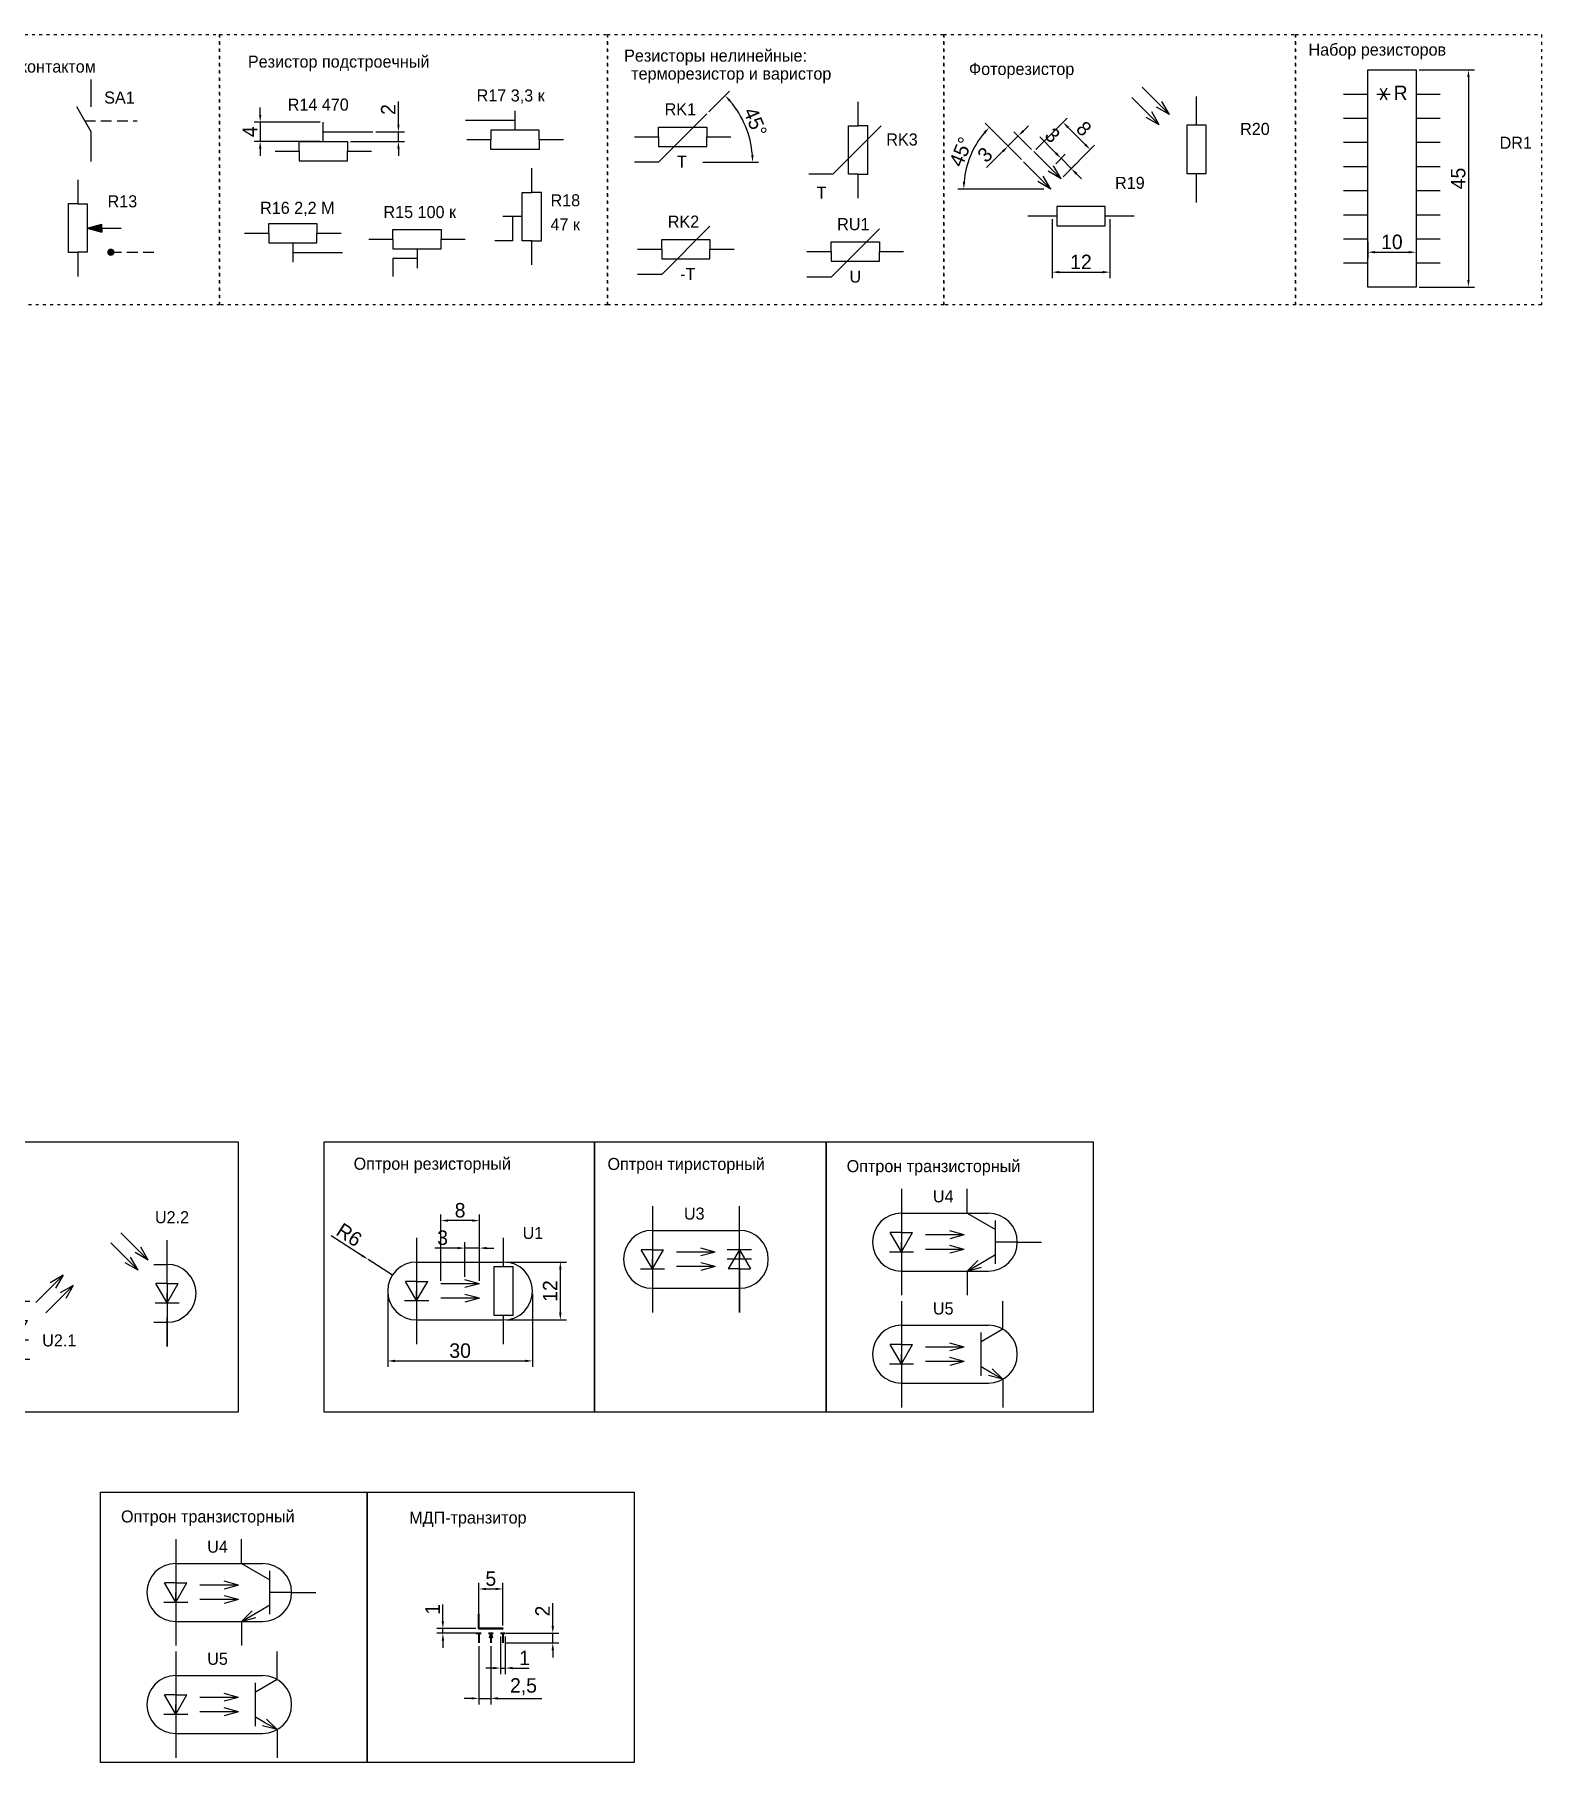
# Model space of a CAD drawing. Header units: millimetres. Extents: x 52 to 1332, y -528 to 1037.
# Drawn here: x 523.3 to 835.5, y 592.9 to 950.9 of the extents above; entities that cross this region are included whole.
import ezdxf
from ezdxf.enums import TextEntityAlignment as Align

# ---------------------------------------------------------------- set-up
doc = ezdxf.new("R2010")
doc.units = ezdxf.units.MM
doc.linetypes.add('ACAD_ISO03W100', pattern=[30, 12, -18])
doc.linetypes.add('HIDDEN2', pattern=[4.7625, 3.175, -1.5875])
doc.styles.get("Standard").update_dxf_attribs({"font": 'standarteskd.shx', "height": 3})
doc.dimstyles.new('ISO-25', dxfattribs={"dimtxt": 2, "dimasz": 1.5, "dimexe": 1.25, "dimexo": 0.625, "dimtad": 1, "dimtxsty": 'Standard', "dimcen": 2.5, "dimadec": 0, "dimazin": 0, "dimtfac": 1, "dimtmove": 0, "dimatfit": 3, "dimfxl": 1, "dimarcsym": 0})

# ---------------------------------------------------------------- blocks, each defined once
blk = doc.blocks.new('*D6')
at = {"color": 0, "linetype": 'Continuous', "lineweight": -2, "transparency": 16777216}
for p, q in [((570.04, 934.26), (570.04, 935.76)), ((582.49, 932.76), (568.79, 932.76)), ((570.04, 932.76), (570.04, 928.76)), ((582.49, 928.76), (568.79, 928.76)), ((570.04, 927.26), (570.04, 925.76))]:
    blk.add_line(p, q, dxfattribs=at)
at = {"color": 0, "linetype": 'Continuous', "lineweight": -3, "transparency": 16777216}
for points in [[(569.79, 934.26), (570.29, 934.26), (570.04, 932.76)], [(569.79, 927.26), (570.29, 927.26), (570.04, 928.76)]]:
    blk.add_solid(points, dxfattribs=at)
at = {"layer": 'Defpoints', "color": 0, "linetype": 'Continuous', "lineweight": -3, "transparency": 16777216}
for p in [(583.11, 932.76), (570.04, 928.76), (583.11, 928.76)]:
    blk.add_point(p, dxfattribs=at)
at = {"color": 0, "linetype": 'Continuous', "transparency": 16777216, "insert": (567.91, 930.76), "char_height": 3, "attachment_point": 5, "rotation": 90}
blk.add_mtext('4', dxfattribs=at)
blk = doc.blocks.new('*D7')
at = {"color": 0, "linetype": 'Continuous', "lineweight": -2, "transparency": 16777216}
for p, q in [((598.67, 932.26), (598.67, 937.01)), ((593.99, 930.76), (599.92, 930.76)), ((598.67, 928.76), (598.67, 930.76)), ((588.74, 928.76), (599.92, 928.76)), ((598.67, 927.26), (598.67, 925.76))]:
    blk.add_line(p, q, dxfattribs=at)
at = {"color": 0, "linetype": 'Continuous', "lineweight": -3, "transparency": 16777216}
for points in [[(598.42, 932.26), (598.92, 932.26), (598.67, 930.76)], [(598.42, 927.26), (598.92, 927.26), (598.67, 928.76)]]:
    blk.add_solid(points, dxfattribs=at)
at = {"layer": 'Defpoints', "color": 0, "linetype": 'Continuous', "lineweight": -3, "transparency": 16777216}
for p in [(593.37, 930.76), (598.67, 930.76), (588.11, 928.76)]:
    blk.add_point(p, dxfattribs=at)
at = {"color": 0, "linetype": 'Continuous', "transparency": 16777216, "insert": (596.55, 935.38), "char_height": 3, "attachment_point": 5, "rotation": 90}
blk.add_mtext('2', dxfattribs=at)
blk = doc.blocks.new('rezistor')
for p, q in [((51.9, 169.84), (51.9, 171.84)), ((51.9, 171.84), (61.9, 171.84)), ((61.9, 171.84), (61.9, 169.84)), ((46.9, 169.84), (51.9, 169.84)), ((51.9, 169.84), (51.9, 167.84)), ((61.9, 169.84), (66.9, 169.84)), ((61.9, 167.84), (61.9, 169.84)), ((51.9, 167.84), (61.9, 167.84))]:
    blk.add_line(p, q)
blk = doc.blocks.new('rezistor podstroechnyj')
at = {"linetype": 'Continuous'}
for p, q in [((587.96, 785.58), (587.96, 787.58)), ((587.96, 785.58), (598.22, 785.58)), ((587.96, 783.58), (587.96, 785.58))]:
    blk.add_line(p, q, dxfattribs=at)
blk.add_blockref('rezistor', (531.06, 611.74))
blk = doc.blocks.new('Strelka')
h = blk.add_hatch(color=256)
h.paths.add_polyline_path([(233.47, 172.7), (234.27, 175.7), (233.47, 175.7)])
h.paths.add_polyline_path([(233.47, 175.7), (232.66, 175.7), (233.47, 172.7)])
for p, q in [((233.47, 175.7), (233.47, 179.7)), ((233.47, 175.7), (232.66, 175.7)), ((233.47, 172.7), (232.66, 175.7)), ((233.47, 175.7), (234.27, 175.7)), ((233.47, 172.7), (233.47, 175.7)), ((233.47, 172.7), (234.27, 175.7))]:
    blk.add_line(p, q)
blk = doc.blocks.new('rez per s zam kontaktom 3')
at = {"linetype": 'Continuous'}
for p, q in [((546.62, 790.73), (546.62, 796.4)), ((546.62, 785.54), (543.62, 790.73)), ((546.62, 779.43), (546.62, 785.54))]:
    blk.add_line(p, q, dxfattribs=at)
at = {"linetype": 'HIDDEN2', "ltscale": 0.7}
for p, q in [((545.3, 787.83), (556.13, 787.83)), ((550.7, 760.63), (560.54, 760.63))]:
    blk.add_line(p, q, dxfattribs=at)
at = {"linetype": 'Continuous', "const_width": 0.75}
blk.add_lwpolyline([(550.32, 760.63, 1), (551.07, 760.63, 1)], format="xyb", close=True, dxfattribs=at)
at = {"rotation": 270}
for name, p in [('rezistor', (373.98, 822.53)), ('Strelka', (373.12, 999.09))]:
    blk.add_blockref(name, p, dxfattribs=at)
blk = doc.blocks.new('rezistor podstroechnyj 2')
at = {"linetype": 'Continuous'}
for p, q in [((602.38, 759.33), (602.38, 755.62)), ((607.38, 759.33), (602.38, 759.33)), ((607.38, 761.33), (607.38, 759.33)), ((607.38, 759.33), (607.38, 757.33))]:
    blk.add_line(p, q, dxfattribs=at)
blk.add_blockref('rezistor', (550.48, 593.49))
at = {"xscale": -1, "rotation": 180}
blk.add_blockref('rezistor', (550.48, 933.17), dxfattribs=at)
blk = doc.blocks.new('терморезистор')
at = {"linetype": 'Continuous'}
for q in [(94.98, 732.29), (79.98, 722.29)]:
    blk.add_line((84.98, 722.29), q, dxfattribs=at)
blk.add_blockref('rezistor', (33.08, 557.71))
blk = doc.blocks.new('termorezistor')
at = {"linetype": 'Continuous'}
for q in [(168.64, 727.18), (153.69, 717.18)]:
    blk.add_line((158.64, 717.18), q, dxfattribs=at)
at = {"extrusion": (0, 0, -1), "zscale": -1, "rotation": 90}
blk.add_blockref('rezistor', (5.95, 665.28), dxfattribs=at)
blk = doc.blocks.new('*D100')
at = {"color": 0, "linetype": 'Continuous', "lineweight": -2, "transparency": 16777216}
for p, q in [((734.07, 912.63), (734.07, 900.43)), ((746.07, 912.63), (746.07, 900.43)), ((735.57, 901.68), (744.57, 901.68))]:
    blk.add_line(p, q, dxfattribs=at)
at = {"color": 0, "linetype": 'Continuous', "lineweight": -3, "transparency": 16777216}
for points in [[(735.57, 901.93), (735.57, 901.43), (734.07, 901.68)], [(744.57, 901.93), (744.57, 901.43), (746.07, 901.68)]]:
    blk.add_solid(points, dxfattribs=at)
at = {"layer": 'Defpoints', "color": 0, "linetype": 'Continuous', "lineweight": -3, "transparency": 16777216}
for p in [(734.07, 913.26), (746.07, 913.26), (746.07, 901.68)]:
    blk.add_point(p, dxfattribs=at)
at = {"color": 0, "linetype": 'Continuous', "transparency": 16777216, "insert": (740.07, 903.8), "char_height": 3, "attachment_point": 5}
blk.add_mtext('12', dxfattribs=at)
blk = doc.blocks.new('*D101')
at = {"color": 0, "linetype": 'Continuous', "lineweight": -2, "transparency": 16777216}
for p, q in [((729.84, 927.12), (726.19, 930.77)), ((728.13, 930.95), (729.2, 932.01)), ((727.72, 925), (724.07, 928.65)), ((727.07, 929.89), (724.95, 927.77)), ((723.89, 926.71), (720.53, 923.35))]:
    blk.add_line(p, q, dxfattribs=at)
at = {"color": 0, "linetype": 'Continuous', "lineweight": -3, "transparency": 16777216}
for points in [[(727.96, 931.12), (728.31, 930.77), (727.07, 929.89)], [(723.72, 926.88), (724.07, 926.53), (724.95, 927.77)]]:
    blk.add_solid(points, dxfattribs=at)
at = {"layer": 'Defpoints', "color": 0, "linetype": 'Continuous', "lineweight": -3, "transparency": 16777216}
for p in [(724.95, 927.77), (728.16, 924.55), (730.29, 926.68)]:
    blk.add_point(p, dxfattribs=at)
at = {"color": 0, "linetype": 'Continuous', "transparency": 16777216, "insert": (720.18, 926), "char_height": 3, "attachment_point": 5, "rotation": 45}
blk.add_mtext('3', dxfattribs=at)
blk = doc.blocks.new('*D102')
at = {"color": 0, "linetype": 'Continuous', "lineweight": -2, "transparency": 16777216}
for p, q in [((734.88, 926.32), (731.52, 929.68)), ((734.83, 924.15), (736.82, 926.14)), ((738.06, 923.14), (735.94, 925.26)), ((736.38, 921.46), (738.94, 924.02)), ((739.12, 922.08), (740.18, 921.02))]:
    blk.add_line(p, q, dxfattribs=at)
at = {"color": 0, "linetype": 'Continuous', "lineweight": -3, "transparency": 16777216}
for points in [[(735.06, 926.5), (734.7, 926.14), (735.94, 925.26)], [(739.3, 922.25), (738.94, 921.9), (738.06, 923.14)]]:
    blk.add_solid(points, dxfattribs=at)
at = {"layer": 'Defpoints', "color": 0, "linetype": 'Continuous', "lineweight": -3, "transparency": 16777216}
for p in [(734.39, 923.71), (735.94, 925.26), (735.94, 921.02)]:
    blk.add_point(p, dxfattribs=at)
at = {"color": 0, "linetype": 'Continuous', "transparency": 16777216, "insert": (734.17, 930.03), "char_height": 3, "attachment_point": 5, "rotation": 315}
blk.add_mtext('3', dxfattribs=at)
blk = doc.blocks.new('*D103')
at = {"color": 0, "linetype": 'Continuous', "lineweight": -2, "transparency": 16777216}
for p, q in [((730.73, 927.12), (737.22, 933.61)), ((740.93, 928.13), (737.4, 931.67)), ((736.38, 921.46), (742.88, 927.96))]:
    blk.add_line(p, q, dxfattribs=at)
at = {"color": 0, "linetype": 'Continuous', "lineweight": -3, "transparency": 16777216}
for points in [[(737.57, 931.84), (737.22, 931.49), (736.34, 932.73)], [(741.11, 928.31), (740.76, 927.96), (741.99, 927.07)]]:
    blk.add_solid(points, dxfattribs=at)
at = {"layer": 'Defpoints', "color": 0, "linetype": 'Continuous', "lineweight": -3, "transparency": 16777216}
for p in [(736.34, 932.73), (730.29, 926.68), (735.94, 921.02)]:
    blk.add_point(p, dxfattribs=at)
at = {"color": 0, "linetype": 'Continuous', "transparency": 16777216, "insert": (740.67, 931.4), "char_height": 3, "attachment_point": 5, "rotation": 315}
blk.add_mtext('8', dxfattribs=at)
blk = doc.blocks.new('*D104')
at = {"color": 0, "linetype": 'Continuous', "lineweight": -2, "transparency": 16777216}
for p, q in [((727.72, 925), (720.19, 932.53)), ((732.35, 918.9), (714.54, 918.9))]:
    blk.add_line(p, q, dxfattribs=at)
blk.add_arc((733.82, 918.9), 18.03, 139.7685, 175.2315, dxfattribs=at)
at = {"color": 0, "linetype": 'Continuous', "lineweight": -3, "transparency": 16777216}
for points in [[(719.87, 930.71), (720.24, 930.37), (721.07, 931.65)], [(716.1, 920.39), (715.6, 920.41), (715.79, 918.9)]]:
    blk.add_solid(points, dxfattribs=at)
at = {"layer": 'Defpoints', "color": 0, "linetype": 'Continuous', "lineweight": -3, "transparency": 16777216}
for p in [(718.21, 927.91), (728.16, 924.55), (732.97, 918.9), (733.82, 918.9), (733.82, 918.9)]:
    blk.add_point(p, dxfattribs=at)
at = {"color": 0, "linetype": 'Continuous', "transparency": 16777216, "insert": (715.2, 926.61), "char_height": 3, "attachment_point": 5, "rotation": 67.5}
blk.add_mtext('45°', dxfattribs=at)
blk = doc.blocks.new('op')
at = {"linetype": 'Continuous'}
for p, q in [((534.86, 615.84), (534.86, 606.84)), ((552.86, 609.84), (552.86, 615.84)), ((534.86, 610.84), (552.86, 610.84)), ((550.86, 609.84), (550.86, 599.84)), ((554.86, 609.84), (550.86, 609.84)), ((554.86, 604.84), (554.86, 609.84)), ((534.86, 602.84), (532.55, 606.84)), ((534.86, 606.84), (532.55, 606.84)), ((534.86, 606.84), (534.86, 602.84)), ((534.86, 602.84), (537.17, 606.84)), ((534.86, 606.84), (537.17, 606.84)), ((547.86, 606.34), (539.86, 606.34)), ((547.86, 606.34), (544.86, 607.14)), ((547.86, 606.34), (544.86, 605.53)), ((532.36, 602.84), (534.86, 602.84)), ((534.86, 602.84), (534.86, 604.84)), ((534.86, 602.84), (534.86, 593.84)), ((534.86, 602.84), (537.36, 602.84)), ((547.86, 603.34), (539.86, 603.34)), ((547.86, 603.34), (544.86, 604.14)), ((547.86, 603.34), (544.86, 602.53)), ((554.86, 599.84), (554.86, 604.84)), ((534.86, 598.84), (552.86, 598.84)), ((550.86, 599.84), (554.86, 599.84)), ((552.86, 593.84), (552.86, 599.84))]:
    blk.add_line(p, q, dxfattribs=at)
for centre, start, end in [((534.86, 604.84), 90, 270), ((552.86, 604.84), 270, 90)]:
    blk.add_arc(centre, 6, start, end, dxfattribs=at)
blk = doc.blocks.new('*D114')
at = {"color": 0, "linetype": 'Continuous', "lineweight": -2, "transparency": 16777216}
for p, q in [((584.75, 702.1), (591.13, 697.96)), ((597.42, 693.87), (592.39, 697.14))]:
    blk.add_line(p, q, dxfattribs=at)
at = {"color": 0, "linetype": 'Continuous', "lineweight": -3, "transparency": 16777216}
blk.add_solid([(591.26, 698.17), (590.99, 697.75), (592.39, 697.14)], dxfattribs=at)
at = {"layer": 'Defpoints', "color": 0, "linetype": 'Continuous', "lineweight": -3, "transparency": 16777216}
for p in [(592.39, 697.14), (597.42, 693.87)]:
    blk.add_point(p, dxfattribs=at)
at = {"color": 0, "linetype": 'Continuous', "transparency": 16777216, "insert": (588.47, 702.22), "char_height": 3, "attachment_point": 5, "rotation": 326.984}
blk.add_mtext('R6', dxfattribs=at)
blk = doc.blocks.new('*D115')
at = {"color": 0, "linetype": 'Continuous', "lineweight": -2, "transparency": 16777216}
for p, q in [((621.07, 696.6), (633.46, 696.6)), ((632.21, 695.1), (632.21, 686.1)), ((621.07, 684.6), (633.46, 684.6))]:
    blk.add_line(p, q, dxfattribs=at)
at = {"color": 0, "linetype": 'Continuous', "lineweight": -3, "transparency": 16777216}
for points in [[(631.96, 695.1), (632.46, 695.1), (632.21, 696.6)], [(631.96, 686.1), (632.46, 686.1), (632.21, 684.6)]]:
    blk.add_solid(points, dxfattribs=at)
at = {"layer": 'Defpoints', "color": 0, "linetype": 'Continuous', "lineweight": -3, "transparency": 16777216}
for p in [(620.45, 696.6), (620.45, 684.6), (632.21, 684.6)]:
    blk.add_point(p, dxfattribs=at)
at = {"color": 0, "linetype": 'Continuous', "transparency": 16777216, "insert": (630.09, 690.6), "char_height": 3, "attachment_point": 5, "rotation": 90}
blk.add_mtext('12', dxfattribs=at)
blk = doc.blocks.new('*D116')
at = {"color": 0, "linetype": 'Continuous', "lineweight": -2, "transparency": 16777216}
for p, q in [((596.45, 689.98), (596.45, 674.86)), ((626.45, 689.98), (626.45, 674.86)), ((597.95, 676.11), (624.95, 676.11))]:
    blk.add_line(p, q, dxfattribs=at)
at = {"color": 0, "linetype": 'Continuous', "lineweight": -3, "transparency": 16777216}
for points in [[(597.95, 676.36), (597.95, 675.86), (596.45, 676.11)], [(624.95, 676.36), (624.95, 675.86), (626.45, 676.11)]]:
    blk.add_solid(points, dxfattribs=at)
at = {"layer": 'Defpoints', "color": 0, "linetype": 'Continuous', "lineweight": -3, "transparency": 16777216}
for p in [(596.45, 690.6), (626.45, 690.6), (626.45, 676.11)]:
    blk.add_point(p, dxfattribs=at)
at = {"color": 0, "linetype": 'Continuous', "transparency": 16777216, "insert": (611.45, 678.23), "char_height": 3, "attachment_point": 5}
blk.add_mtext('30', dxfattribs=at)
blk = doc.blocks.new('*D117')
at = {"color": 0, "linetype": 'Continuous', "lineweight": -2, "transparency": 16777216}
for p, q in [((610.95, 699.49), (606.2, 699.49)), ((612.45, 693.53), (612.45, 700.74)), ((615.45, 699.49), (612.45, 699.49)), ((615.45, 692.73), (615.45, 700.74)), ((616.95, 699.49), (618.45, 699.49))]:
    blk.add_line(p, q, dxfattribs=at)
at = {"color": 0, "linetype": 'Continuous', "lineweight": -3, "transparency": 16777216}
for points in [[(610.95, 699.74), (610.95, 699.24), (612.45, 699.49)], [(616.95, 699.74), (616.95, 699.24), (615.45, 699.49)]]:
    blk.add_solid(points, dxfattribs=at)
at = {"layer": 'Defpoints', "color": 0, "linetype": 'Continuous', "lineweight": -3, "transparency": 16777216}
for p in [(612.45, 699.49), (612.45, 692.9), (615.45, 692.1)]:
    blk.add_point(p, dxfattribs=at)
at = {"color": 0, "linetype": 'Continuous', "transparency": 16777216, "insert": (607.82, 701.62), "char_height": 3, "attachment_point": 5}
blk.add_mtext('3', dxfattribs=at)
blk = doc.blocks.new('*D118')
at = {"color": 0, "linetype": 'Continuous', "lineweight": -2, "transparency": 16777216}
for p, q in [((607.45, 692.73), (607.45, 706.44)), ((615.45, 692.73), (615.45, 706.44)), ((613.95, 705.19), (608.95, 705.19))]:
    blk.add_line(p, q, dxfattribs=at)
at = {"color": 0, "linetype": 'Continuous', "lineweight": -3, "transparency": 16777216}
for points in [[(608.95, 705.44), (608.95, 704.94), (607.45, 705.19)], [(613.95, 705.44), (613.95, 704.94), (615.45, 705.19)]]:
    blk.add_solid(points, dxfattribs=at)
at = {"layer": 'Defpoints', "color": 0, "linetype": 'Continuous', "lineweight": -3, "transparency": 16777216}
for p in [(607.45, 705.19), (607.45, 692.1), (615.45, 692.1)]:
    blk.add_point(p, dxfattribs=at)
at = {"color": 0, "linetype": 'Continuous', "transparency": 16777216, "insert": (611.45, 707.31), "char_height": 3, "attachment_point": 5}
blk.add_mtext('8', dxfattribs=at)
blk = doc.blocks.new('U2.1')
at = {"linetype": 'Continuous'}
for p, q in [((626.03, 611.15), (620.37, 616.81)), ((628.15, 613.27), (622.49, 618.93)), ((628.15, 613.27), (626.6, 615.96)), ((632.05, 608.37), (632.05, 617.37)), ((626.03, 611.15), (623.34, 612.7)), ((626.03, 611.15), (624.48, 613.84)), ((628.15, 613.27), (625.46, 614.82)), ((629.28, 612.37), (632.05, 612.37)), ((632.05, 604.37), (629.74, 608.37)), ((632.05, 608.37), (629.74, 608.37)), ((632.05, 604.37), (634.36, 608.37)), ((632.05, 608.37), (632.05, 604.37)), ((632.05, 608.37), (634.36, 608.37)), ((632.05, 604.37), (632.05, 606.37)), ((629.55, 604.37), (632.05, 604.37)), ((632.05, 604.37), (634.55, 604.37)), ((632.05, 604.37), (632.05, 595.37)), ((629.28, 600.37), (632.05, 600.37)), ((632.05, 595.37), (632.05, 601.37))]:
    blk.add_line(p, q, dxfattribs=at)
blk.add_arc((632.05, 606.37), 6, 270, 90, dxfattribs=at)
blk = doc.blocks.new('U2.2')
at = {"linetype": 'Continuous'}
for p, q in [((600.83, 609.74), (600.83, 600.74)), ((610.5, 610.12), (604.84, 604.46)), ((610.5, 610.12), (607.81, 608.57)), ((610.5, 610.12), (608.94, 607.43)), ((612.62, 608), (606.96, 602.34)), ((612.62, 608), (609.93, 606.45)), ((612.62, 608), (611.06, 605.31)), ((600.83, 604.74), (603.61, 604.74)), ((600.83, 600.74), (598.53, 600.74)), ((600.83, 596.74), (598.53, 600.74)), ((600.83, 600.74), (603.14, 600.74)), ((600.83, 596.74), (603.14, 600.74)), ((600.83, 600.74), (600.83, 596.74)), ((600.83, 596.74), (600.83, 598.74)), ((598.33, 596.74), (600.83, 596.74)), ((600.83, 596.74), (600.83, 587.74)), ((600.83, 596.74), (603.33, 596.74)), ((600.83, 592.74), (603.61, 592.74))]:
    blk.add_line(p, q, dxfattribs=at)
blk.add_arc((600.83, 598.74), 6, 90, 270, dxfattribs=at)
blk = doc.blocks.new('VS1')
at = {"linetype": 'Continuous'}
for p, q in [((457.19, 671.72), (453.19, 674.03)), ((453.19, 671.72), (453.19, 674.03)), ((455.19, 669.22), (455.19, 674.22)), ((457.19, 671.72), (457.19, 674.22)), ((448.19, 671.72), (453.19, 671.72)), ((453.19, 671.72), (453.19, 669.41)), ((457.19, 671.72), (453.19, 669.41)), ((453.19, 671.72), (457.19, 671.72)), ((457.19, 671.72), (455.19, 671.72)), ((457.19, 669.22), (457.19, 671.72)), ((457.19, 671.72), (462.19, 671.72))]:
    blk.add_line(p, q, dxfattribs=at)
blk = doc.blocks.new('U3')
at = {"linetype": 'Continuous'}
for p, q in [((86.41, 568.42), (86.41, 559.42)), ((104.41, 559.42), (104.41, 568.42)), ((86.41, 563.42), (104.41, 563.42)), ((86.41, 555.42), (84.1, 559.42)), ((86.41, 559.42), (84.1, 559.42)), ((86.41, 559.42), (86.41, 555.42)), ((86.41, 555.42), (88.72, 559.42)), ((86.41, 559.42), (88.72, 559.42)), ((99.41, 558.92), (91.41, 558.92)), ((99.41, 558.92), (96.41, 559.72)), ((99.41, 558.92), (96.41, 558.11)), ((83.91, 555.42), (86.41, 555.42)), ((86.41, 555.42), (86.41, 557.42)), ((86.41, 555.42), (86.41, 546.42)), ((86.41, 555.42), (88.91, 555.42)), ((99.41, 555.92), (91.41, 555.92)), ((99.41, 555.92), (96.41, 556.72)), ((99.41, 555.92), (96.41, 555.11)), ((104.41, 555.42), (104.41, 546.42)), ((86.41, 551.42), (104.41, 551.42)), ((104.41, 546.42), (104.41, 552.42))]:
    blk.add_line(p, q, dxfattribs=at)
for centre, start, end in [((86.41, 557.42), 90, 270), ((104.41, 557.42), 270, 90)]:
    blk.add_arc(centre, 6, start, end, dxfattribs=at)
at = {"linetype": 'Continuous', "rotation": 90}
blk.add_blockref('VS1', (776.13, 102.23), dxfattribs=at)
blk = doc.blocks.new('U4')
at = {"linetype": 'Continuous'}
for p, q in [((137.99, 571.99), (137.99, 562.99)), ((151.6, 566.99), (151.6, 571.99)), ((137.99, 566.99), (155.99, 566.99)), ((151.6, 566.99), (157.49, 563.59)), ((137.99, 558.99), (135.68, 562.99)), ((137.99, 562.99), (135.68, 562.99)), ((137.99, 558.99), (140.3, 562.99)), ((137.99, 562.99), (137.99, 558.99)), ((137.99, 562.99), (140.3, 562.99)), ((150.99, 562.49), (142.99, 562.49)), ((150.99, 562.49), (147.99, 563.29)), ((150.99, 562.49), (147.99, 561.68)), ((157.49, 560.99), (157.49, 565.49)), ((135.49, 558.99), (137.99, 558.99)), ((137.99, 558.99), (137.99, 560.99)), ((137.99, 558.99), (140.49, 558.99)), ((137.99, 558.99), (137.99, 549.99)), ((150.99, 559.49), (142.99, 559.49)), ((150.99, 559.49), (147.99, 560.29)), ((150.99, 559.49), (147.99, 558.68)), ((157.49, 556.49), (157.49, 560.99)), ((161.99, 560.99), (157.49, 560.99)), ((161.99, 560.99), (166.99, 560.99)), ((137.99, 554.99), (155.99, 554.99)), ((151.6, 554.99), (155.59, 557.29)), ((151.6, 554.99), (153.79, 557.18)), ((151.6, 554.99), (154.6, 555.79)), ((151.6, 554.99), (151.6, 549.99)), ((155.59, 557.29), (157.49, 558.39))]:
    blk.add_line(p, q, dxfattribs=at)
for centre, start, end in [((137.99, 560.99), 90, 270), ((155.99, 560.99), 270, 90)]:
    blk.add_arc(centre, 6, start, end, dxfattribs=at)
blk = doc.blocks.new('U5')
at = {"linetype": 'Continuous'}
for p, q in [((137.99, 548.75), (137.99, 539.75)), ((158.99, 542.95), (158.99, 548.75)), ((137.99, 543.75), (155.99, 543.75)), ((158.99, 542.95), (154.49, 540.35)), ((154.49, 537.75), (154.49, 542.25)), ((137.99, 539.75), (135.68, 539.75)), ((137.99, 535.75), (135.68, 539.75)), ((137.99, 539.75), (140.3, 539.75)), ((137.99, 535.75), (140.3, 539.75)), ((137.99, 539.75), (137.99, 535.75)), ((137.99, 535.75), (137.99, 537.75)), ((150.99, 539.25), (142.99, 539.25)), ((150.99, 539.25), (147.99, 540.06)), ((150.99, 539.25), (147.99, 538.45)), ((150.99, 536.25), (147.99, 537.06)), ((154.49, 533.25), (154.49, 537.75)), ((135.49, 535.75), (137.99, 535.75)), ((137.99, 535.75), (137.99, 526.75)), ((137.99, 535.75), (140.49, 535.75)), ((150.99, 536.25), (142.99, 536.25)), ((150.99, 536.25), (147.99, 535.45)), ((156.39, 534.06), (154.49, 535.16)), ((158.99, 532.56), (156.39, 534.06)), ((158.99, 532.56), (156.79, 534.75)), ((137.99, 531.75), (155.99, 531.75)), ((158.99, 532.56), (155.99, 533.36)), ((158.99, 532.56), (158.99, 526.75))]:
    blk.add_line(p, q, dxfattribs=at)
for centre, start, end in [((137.99, 537.75), 90, 270), ((155.99, 537.75), 270, 90)]:
    blk.add_arc(centre, 6, start, end, dxfattribs=at)
blk = doc.blocks.new('DR1')
at = {"color": 7, "linetype": 'Continuous'}
for p, q in [((91.89, 290.69), (92.59, 289.48)), ((93.29, 290.69), (92.59, 289.48)), ((84.31, 289.48), (89.31, 289.48)), ((91.19, 289.48), (92.59, 289.48)), ((92.59, 289.48), (91.89, 288.27)), ((92.59, 289.48), (93.99, 289.48)), ((92.59, 289.48), (93.29, 288.27)), ((99.31, 289.48), (104.31, 289.48)), ((84.31, 284.48), (89.31, 284.48)), ((99.31, 284.48), (104.31, 284.48)), ((84.31, 279.48), (89.31, 279.48)), ((99.31, 279.48), (104.31, 279.48)), ((84.31, 274.48), (89.31, 274.48)), ((99.31, 274.48), (104.31, 274.48)), ((84.31, 269.48), (89.31, 269.48)), ((99.31, 269.48), (104.31, 269.48)), ((84.31, 264.48), (89.31, 264.48)), ((99.31, 264.48), (104.31, 264.48)), ((84.31, 259.48), (89.31, 259.48)), ((99.31, 259.48), (104.31, 259.48)), ((84.31, 254.48), (89.31, 254.48)), ((99.31, 254.48), (104.31, 254.48))]:
    blk.add_line(p, q, dxfattribs=at)
blk.add_lwpolyline([(99.31, 288.48), (99.31, 249.48), (89.31, 249.48), (89.31, 294.48), (99.31, 294.48), (99.31, 288.48)], dxfattribs=at)
blk.add_text('R', height=3, dxfattribs=at).set_placement((94.68, 288.22))
blk = doc.blocks.new('*D314')
at = {"color": 0, "linetype": 'Continuous', "lineweight": -2, "transparency": 16777216}
for p, q in [((810.1, 943.58), (821.59, 943.58)), ((820.34, 942.08), (820.34, 900.08)), ((810.1, 898.58), (821.59, 898.58))]:
    blk.add_line(p, q, dxfattribs=at)
at = {"color": 0, "linetype": 'Continuous', "lineweight": -3, "transparency": 16777216}
for points in [[(820.09, 942.08), (820.59, 942.08), (820.34, 943.58)], [(820.09, 900.08), (820.59, 900.08), (820.34, 898.58)]]:
    blk.add_solid(points, dxfattribs=at)
at = {"layer": 'Defpoints', "color": 0, "linetype": 'Continuous', "lineweight": -3, "transparency": 16777216}
for p in [(809.48, 943.58), (809.48, 898.58), (820.34, 898.58)]:
    blk.add_point(p, dxfattribs=at)
at = {"color": 0, "linetype": 'Continuous', "transparency": 16777216, "insert": (818.22, 921.08), "char_height": 3, "attachment_point": 5, "rotation": 90}
blk.add_mtext('45', dxfattribs=at)
blk = doc.blocks.new('*D315')
at = {"color": 0, "linetype": 'Continuous', "lineweight": -2, "transparency": 16777216}
for p, q in [((799.48, 907.96), (799.48, 904.56)), ((800.98, 905.81), (807.98, 905.81)), ((809.48, 907.96), (809.48, 904.56))]:
    blk.add_line(p, q, dxfattribs=at)
at = {"color": 0, "linetype": 'Continuous', "lineweight": -3, "transparency": 16777216}
for points in [[(800.98, 906.06), (800.98, 905.56), (799.48, 905.81)], [(807.98, 906.06), (807.98, 905.56), (809.48, 905.81)]]:
    blk.add_solid(points, dxfattribs=at)
at = {"layer": 'Defpoints', "color": 0, "linetype": 'Continuous', "lineweight": -3, "transparency": 16777216}
for p in [(799.48, 908.58), (809.48, 908.58), (809.48, 905.81)]:
    blk.add_point(p, dxfattribs=at)
at = {"color": 0, "linetype": 'Continuous', "transparency": 16777216, "insert": (804.48, 907.93), "char_height": 3, "attachment_point": 5}
blk.add_mtext('10', dxfattribs=at)
blk = doc.blocks.new('*D370')
at = {"color": 0, "linetype": 'Continuous', "lineweight": -2, "transparency": 16777216}
for p, q in [((615.31, 621.3), (615.31, 630.12)), ((620.31, 621.3), (620.31, 630.12)), ((616.81, 628.87), (618.81, 628.87))]:
    blk.add_line(p, q, dxfattribs=at)
at = {"color": 0, "linetype": 'Continuous', "lineweight": -3, "transparency": 16777216}
for points in [[(616.81, 629.12), (616.81, 628.62), (615.31, 628.87)], [(618.81, 629.12), (618.81, 628.62), (620.31, 628.87)]]:
    blk.add_solid(points, dxfattribs=at)
at = {"layer": 'Defpoints', "color": 0, "linetype": 'Continuous', "lineweight": -3, "transparency": 16777216}
for p in [(620.31, 628.87), (615.31, 620.68), (620.31, 620.68)]:
    blk.add_point(p, dxfattribs=at)
at = {"color": 0, "linetype": 'Continuous', "lineweight": -3, "transparency": 16777216, "insert": (617.81, 631), "char_height": 3, "attachment_point": 5}
blk.add_mtext('5', dxfattribs=at)
blk = doc.blocks.new('*D371')
at = {"color": 0, "linetype": 'Continuous', "lineweight": -2, "transparency": 16777216}
for p, q in [((607.88, 622.18), (607.88, 625.64)), ((614.69, 620.68), (606.63, 620.68)), ((614.69, 619.68), (606.63, 619.68)), ((607.88, 619.68), (607.88, 620.68)), ((607.88, 618.18), (607.88, 616.68))]:
    blk.add_line(p, q, dxfattribs=at)
at = {"color": 0, "linetype": 'Continuous', "lineweight": -3, "transparency": 16777216}
for points in [[(607.63, 622.18), (608.13, 622.18), (607.88, 620.68)], [(607.63, 618.18), (608.13, 618.18), (607.88, 619.68)]]:
    blk.add_solid(points, dxfattribs=at)
at = {"layer": 'Defpoints', "color": 0, "linetype": 'Continuous', "lineweight": -3, "transparency": 16777216}
for p in [(607.88, 620.68), (615.31, 620.68), (615.31, 619.68)]:
    blk.add_point(p, dxfattribs=at)
at = {"color": 0, "linetype": 'Continuous', "lineweight": -3, "transparency": 16777216, "insert": (605.75, 624.66), "char_height": 3, "attachment_point": 5, "rotation": 90}
blk.add_mtext('1', dxfattribs=at)
blk = doc.blocks.new('*D372')
at = {"color": 0, "linetype": 'Continuous', "lineweight": -2, "transparency": 16777216}
for p, q in [((615.31, 617.05), (615.31, 604.95)), ((617.81, 617.05), (617.81, 604.95)), ((613.81, 606.2), (612.31, 606.2)), ((615.31, 606.2), (617.81, 606.2)), ((619.31, 606.2), (628.35, 606.2))]:
    blk.add_line(p, q, dxfattribs=at)
at = {"color": 0, "linetype": 'Continuous', "lineweight": -3, "transparency": 16777216}
for points in [[(613.81, 606.45), (613.81, 605.95), (615.31, 606.2)], [(619.31, 606.45), (619.31, 605.95), (617.81, 606.2)]]:
    blk.add_solid(points, dxfattribs=at)
at = {"layer": 'Defpoints', "color": 0, "linetype": 'Continuous', "lineweight": -3, "transparency": 16777216}
for p in [(615.31, 617.68), (617.81, 617.68), (617.81, 606.2)]:
    blk.add_point(p, dxfattribs=at)
at = {"color": 0, "linetype": 'Continuous', "lineweight": -3, "transparency": 16777216, "insert": (624.58, 608.61), "char_height": 3, "attachment_point": 5}
blk.add_mtext('2,5', dxfattribs=at)
blk = doc.blocks.new('*D373')
at = {"color": 0, "linetype": 'Continuous', "lineweight": -2, "transparency": 16777216}
for p, q in [((630.65, 621.18), (630.65, 625.93)), ((620.94, 619.68), (631.9, 619.68)), ((630.65, 617.68), (630.65, 619.68)), ((620.94, 617.68), (631.9, 617.68)), ((630.65, 616.18), (630.65, 614.68))]:
    blk.add_line(p, q, dxfattribs=at)
at = {"color": 0, "linetype": 'Continuous', "lineweight": -3, "transparency": 16777216}
for points in [[(630.4, 621.18), (630.9, 621.18), (630.65, 619.68)], [(630.4, 616.18), (630.9, 616.18), (630.65, 617.68)]]:
    blk.add_solid(points, dxfattribs=at)
at = {"layer": 'Defpoints', "color": 0, "linetype": 'Continuous', "lineweight": -3, "transparency": 16777216}
for p in [(620.31, 619.68), (630.65, 619.68), (620.31, 617.68)]:
    blk.add_point(p, dxfattribs=at)
at = {"color": 0, "linetype": 'Continuous', "lineweight": -3, "transparency": 16777216, "insert": (628.52, 624.3), "char_height": 3, "attachment_point": 5, "rotation": 90}
blk.add_mtext('2', dxfattribs=at)
blk = doc.blocks.new('*D374')
at = {"color": 0, "linetype": 'Continuous', "lineweight": -2, "transparency": 16777216}
for p, q in [((619.81, 619.05), (619.81, 611.23)), ((620.81, 619.05), (620.81, 611.23)), ((618.31, 612.48), (616.81, 612.48)), ((619.81, 612.48), (620.81, 612.48)), ((622.31, 612.48), (625.77, 612.48))]:
    blk.add_line(p, q, dxfattribs=at)
at = {"color": 0, "linetype": 'Continuous', "lineweight": -3, "transparency": 16777216}
for points in [[(618.31, 612.73), (618.31, 612.23), (619.81, 612.48)], [(622.31, 612.73), (622.31, 612.23), (620.81, 612.48)]]:
    blk.add_solid(points, dxfattribs=at)
at = {"layer": 'Defpoints', "color": 0, "linetype": 'Continuous', "lineweight": -3, "transparency": 16777216}
for p in [(619.81, 619.68), (620.81, 619.68), (620.81, 612.48)]:
    blk.add_point(p, dxfattribs=at)
at = {"color": 0, "linetype": 'Continuous', "lineweight": -3, "transparency": 16777216, "insert": (624.79, 614.6), "char_height": 3, "attachment_point": 5}
blk.add_mtext('1', dxfattribs=at)

msp = doc.modelspace()

# ---------------------------------------------------------------- linework, layer by layer
at = {"linetype": 'Continuous'}
for p, q in [((663.002, 934.919), (667.225, 939.141)), ((758.398, 934.32), (752.741, 939.977)), ((764.016, 932.097), (764.016, 938.097)), ((756.277, 932.198), (750.62, 937.855)), ((756.277, 932.198), (754.724, 934.888)), ((758.398, 934.32), (755.708, 935.873)), ((758.398, 934.32), (756.845, 937.009)), ((756.277, 932.198), (753.587, 933.751)), ((766.016, 932.097), (762.016, 932.097)), ((762.016, 932.097), (762.016, 922.097)), ((766.016, 927.097), (766.016, 932.097)), ((661.745, 924.477), (673.299, 924.477)), ((733.821, 918.898), (728.164, 924.555)), ((735.942, 921.019), (730.285, 926.676)), ((735.942, 921.019), (734.389, 923.709)), ((766.016, 922.097), (766.016, 927.097)), ((733.821, 918.898), (731.131, 920.451)), ((733.821, 918.898), (732.268, 921.588)), ((735.942, 921.019), (733.253, 922.572)), ((762.016, 922.097), (766.016, 922.097)), ((764.016, 916.097), (764.016, 922.097)), ((735.073, 913.258), (729.073, 913.258)), ((735.073, 915.258), (735.073, 911.258)), ((740.073, 915.258), (735.073, 915.258)), ((745.073, 915.258), (740.073, 915.258)), ((745.073, 911.258), (745.073, 915.258)), ((751.073, 913.258), (745.073, 913.258)), ((735.073, 911.258), (745.073, 911.258))]:
    msp.add_line(p, q, dxfattribs=at)
at = {"linetype": 'ACAD_ISO03W100', "ltscale": 0.05}
for points in [[(441.778, 950.901), (561.626, 950.901), (561.626, 894.91), (441.778, 894.91)], [(561.626, 950.901), (641.95, 950.901), (641.95, 894.91), (561.626, 894.91)], [(641.95, 950.901), (711.635, 950.901), (711.635, 894.91), (641.95, 894.91)], [(711.635, 950.901), (784.533, 950.901), (784.533, 894.91), (711.635, 894.91)]]:
    msp.add_lwpolyline(points, close=True, dxfattribs=at)
at = {"color": 7, "linetype": 'ACAD_ISO03W100', "ltscale": 0.05}
msp.add_lwpolyline([(784.533, 950.901), (835.462, 950.901), (835.462, 894.91), (784.533, 894.91)], close=True, dxfattribs=at)
at = {"linetype": 'Continuous'}
for points in [[(482.861, 721.5), (565.5, 721.5), (565.5, 665.509), (482.861, 665.509)], [(583.267, 721.5), (639.259, 721.5), (639.259, 665.509), (583.267, 665.509)], [(639.259, 721.5), (687.283, 721.5), (687.283, 665.509), (639.259, 665.509)], [(687.283, 721.5), (742.565, 721.5), (742.565, 665.509), (687.283, 665.509)], [(536.945, 648.921), (592.227, 648.921), (592.227, 592.93), (536.945, 592.93)], [(592.227, 648.921), (647.51, 648.921), (647.51, 592.93), (592.227, 592.93)]]:
    msp.add_lwpolyline(points, close=True, dxfattribs=at)
at = {"color": 7, "linetype": 'Continuous', "lineweight": 40}
for points in [[(615.31, 620.678), (620.31, 620.678), (615.31, 620.678), (615.31, 623.678)], [(614.81, 619.678), (615.81, 619.678)], [(615.31, 619.678), (615.31, 617.678)], [(617.31, 619.678), (618.31, 619.678)], [(617.81, 619.678), (617.56, 618.678)], [(617.81, 619.678), (617.81, 617.678)], [(617.81, 619.678), (618.06, 618.678)], [(619.81, 619.678), (620.81, 619.678)], [(620.31, 619.678), (620.31, 617.678)]]:
    msp.add_lwpolyline(points, dxfattribs=at)
at = {"linetype": 'Continuous'}
msp.add_arc((652.56, 924.477), 19.488, 4.41112, 40.58888, dxfattribs=at)
for points in [[(667.176, 936.986), (667.543, 937.326), (666.341, 938.257)], [(672.241, 925.985), (671.741, 925.966), (672.049, 924.477)]]:
    msp.add_solid(points, dxfattribs=at)

# ---------------------------------------------------------------- block references
for name, p in [('rez per s zam kontaktom 3', (-11.597, 145.176)), ('терморезистор', (567.582, 202.185)), ('termorezistor', (530.003, 204.792)), ('rezistor podstroechnyj', (-4.851, 145.176)), ('rezistor podstroechnyj 2', (-4.851, 145.176)), ('терморезистор', (568.235, 178.902)), ('терморезистор', (603.322, 178.377)), ('U4', (564.891, 139.742)), ('U3', (564.891, 139.742)), ('U2.1', (-81.301, 83.75)), ('op', (67.589, 85.762)), ('U2.2', (-81.301, 83.75)), ('U5', (564.891, 139.742)), ('U4', (414.554, 67.163)), ('U5', (414.554, 67.163))]:
    msp.add_blockref(name, p, dxfattribs=at)
at = {"color": 7, "linetype": 'Continuous'}
msp.add_blockref('DR1', (710.165, 649.101), dxfattribs=at)
at = {"linetype": 'Continuous', "xscale": -1}
msp.add_blockref('rezistor podstroechnyj', (1210.806, 147.524), dxfattribs=at)
for name, p, rotation in [('rezistor podstroechnyj 2', (-137.002, 305.814), 270), ('rezistor podstroechnyj', (-11.166, 1691.324), 180)]:
    msp.add_blockref(name, p, dxfattribs=dict(at, rotation=rotation))

# ---------------------------------------------------------------- texts
at = {"color": 7, "linetype": 'Continuous'}
for s, p in [('Набор резисторов', (787.205, 946.531)), ('DR1', (826.804, 927.235))]:
    msp.add_text(s, height=2.5, dxfattribs=at).set_placement(p)
at = {"linetype": 'Continuous'}
msp.add_text('Резистор переменный с замыкающим контактом', height=2.5, dxfattribs=at).set_placement((498.053, 944), align=Align.MIDDLE)
for s, p in [('Резистор подстроечный', (567.492, 944.049)), ('Резисторы нелинейные:', (645.432, 945.294)), ('терморезистор и варистор', (646.898, 941.562)), ('Фоторезистор', (716.855, 942.527)), ('SA1', (537.717, 936.604)), ('R17 3,3 к', (614.879, 937.039)), ('R14 470', (575.741, 935.136)), ('RK1', (653.823, 934.181)), ('R20', (773.045, 930.099)), ('RK3', (699.742, 927.917)), ('Т', (656.378, 923.326)), ('R19', (747.138, 918.923)), ('R13', (538.42, 915.106)), ('R18', (630.18, 915.317)), ('T', (685.304, 916.905)), ('R16 2,2 M', (570.019, 913.753)), ('R15 100 к', (595.579, 912.885)), ('RK2', (654.475, 910.898)), ('RU1', (689.563, 910.373)), ('47 к', (630.18, 910.317)), ('-Т', (657.031, 900.043)), ('U', (692.118, 899.518)), ('Оптрон резисторный', (589.393, 715.726)), ('Оптрон тиристорный', (641.982, 715.667)), ('Оптрон транзисторный', (691.536, 715.224)), ('U4', (709.398, 708.964)), ('U2.2', (548.235, 704.641)), ('U3', (657.82, 705.391)), ('U1', (624.399, 701.375)), ('U5', (709.398, 685.73)), ('U2.1', (524.881, 679.118)), ('Оптрон транзисторный', (541.199, 642.645)), ('МДП-транзитор', (600.905, 642.416)), ('U4', (559.061, 636.385)), ('U5', (559.061, 613.151))]:
    msp.add_text(s, height=2.5, dxfattribs=at).set_placement(p)
at = {"linetype": 'Continuous', "insert": (672.605, 932.78), "char_height": 3, "attachment_point": 5, "rotation": 292.5}
msp.add_mtext('45°', dxfattribs=at)

# ---------------------------------------------------------------- dimensions: what is measured, and where the dimension line sits
at = {"color": 7, "linetype": 'Continuous'}
dim = msp.add_linear_dim(base=(820.34, 898.58), p1=(809.48, 943.58), p2=(809.48, 898.58), angle=90, dimstyle='ISO-25', dxfattribs=at)
dim.commit()
dim.dimension.update_dxf_attribs({"geometry": '*D314', "text_midpoint": (818.215, 921.08)})
at = {"linetype": 'Continuous'}
for base, p1, p2, angle, picture, middle in [((570.036, 928.756), (583.111, 932.756), (583.111, 928.756), 90, '*D6', (567.911, 930.756)), ((598.674, 930.756), (588.111, 928.756), (593.37, 930.756), 90, '*D7', (596.549, 935.381)), ((724.953, 927.766), (730.285, 926.676), (728.164, 924.555), 45, '*D101', (720.18, 925.998)), ((736.337, 932.728), (735.942, 921.019), (730.285, 926.676), 315, '*D103', (740.668, 931.402)), ((735.939, 925.259), (735.942, 921.019), (734.389, 923.709), 315, '*D102', (734.172, 930.032)), ((632.21, 684.6), (620.448, 696.6), (620.448, 684.6), 90, '*D115', (630.085, 690.6))]:
    dim = msp.add_linear_dim(base=base, p1=p1, p2=p2, angle=angle, dimstyle='ISO-25', dxfattribs=at)
    dim.commit()
    dim.dimension.update_dxf_attribs({"geometry": picture, "text_midpoint": middle})
dim = msp.add_angular_dim_2l(base=(718.208, 927.912), line1=((733.821, 918.898), (732.971, 918.898)), line2=((733.821, 918.898), (728.164, 924.555)), dimstyle='ISO-25', dxfattribs=at)
dim.commit()
dim.dimension.update_dxf_attribs({"geometry": '*D104', "text_midpoint": (715.201, 926.61)})
for base, p1, p2, picture, middle in [((746.073, 901.679), (734.073, 913.258), (746.073, 913.258), '*D100', (740.073, 903.804)), ((607.448, 705.186), (615.448, 692.1), (607.448, 692.1), '*D118', (611.448, 707.311)), ((612.448, 699.495), (615.448, 692.1), (612.448, 692.904), '*D117', (607.823, 701.62)), ((626.448, 676.108), (596.448, 690.6), (626.448, 690.6), '*D116', (611.448, 678.233))]:
    dim = msp.add_linear_dim(base=base, p1=p1, p2=p2, dimstyle='ISO-25', dxfattribs=at)
    dim.commit()
    dim.dimension.update_dxf_attribs({"geometry": picture, "text_midpoint": middle})
at = {"color": 7, "linetype": 'Continuous'}
dim = msp.add_linear_dim(base=(809.48, 905.805), p1=(799.48, 908.58), p2=(809.48, 908.58), dimstyle='ISO-25', dxfattribs=at)
dim.commit()
dim.dimension.update_dxf_attribs({"geometry": '*D315', "text_midpoint": (804.48, 907.93)})
at = {"linetype": 'Continuous'}
dim = msp.add_radius_dim(center=(597.417, 693.87), mpoint=(592.386, 697.139), dimstyle='ISO-25', dxfattribs=at)
dim.commit()
dim.dimension.update_dxf_attribs({"geometry": '*D114', "text_midpoint": (588.467, 702.219)})
at = {"color": 7, "linetype": 'Continuous', "lineweight": -3}
for base, p1, p2, picture, middle in [((620.31, 628.872), (615.31, 620.678), (620.31, 620.678), '*D370', (617.81, 630.997)), ((620.81, 612.48), (619.81, 619.678), (620.81, 619.678), '*D374', (624.792, 614.605)), ((617.81, 606.202), (615.31, 617.678), (617.81, 617.678), '*D372', (624.578, 608.613))]:
    dim = msp.add_linear_dim(base=base, p1=p1, p2=p2, dimstyle='ISO-25', dxfattribs=at)
    dim.commit()
    dim.dimension.update_dxf_attribs({"geometry": picture, "text_midpoint": middle})
for base, p1, p2, picture, middle in [((607.876, 620.678), (615.31, 619.678), (615.31, 620.678), '*D371', (605.751, 624.66)), ((630.646, 619.678), (620.31, 617.678), (620.31, 619.678), '*D373', (628.521, 624.303))]:
    dim = msp.add_linear_dim(base=base, p1=p1, p2=p2, angle=90, dimstyle='ISO-25', dxfattribs=at)
    dim.commit()
    dim.dimension.update_dxf_attribs({"geometry": picture, "text_midpoint": middle})

doc.saveas('drawing.dxf')
